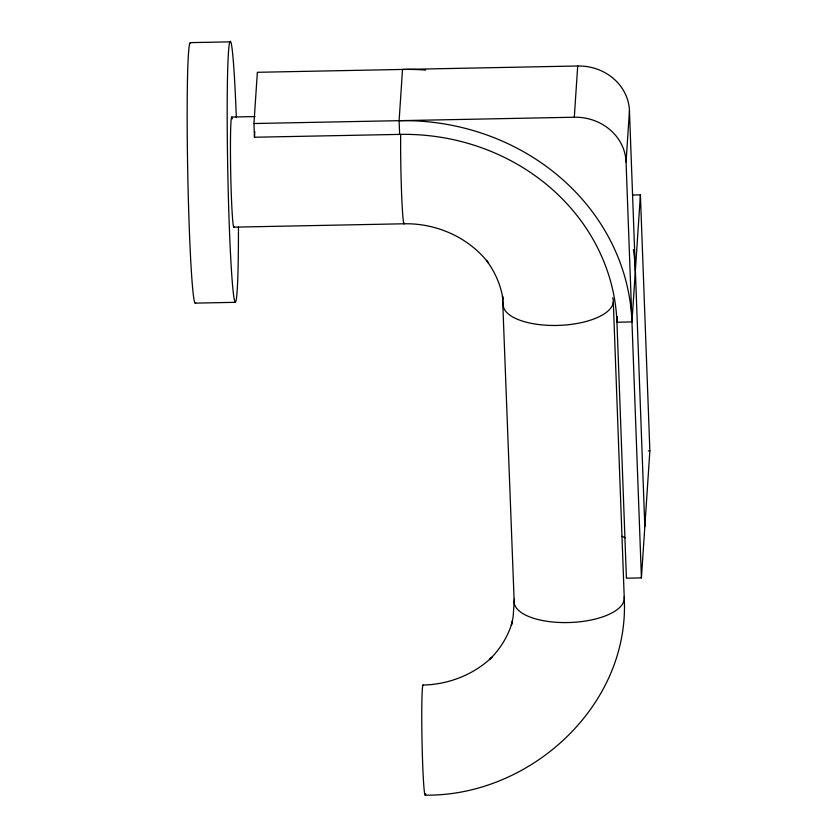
<?xml version="1.0" encoding="UTF-8"?>
<svg xmlns="http://www.w3.org/2000/svg" width="837" height="837" viewBox="0 0 837 837"><rect width="100%" height="100%" fill="white"/><g stroke="black" fill="none" stroke-linecap="round" stroke-linejoin="round"><path stroke-width="1.26" d="M632.584 195.021L640.399 194.864L631.966 321.921L616.942 322.224A210.411 191.924 3.8 0 0 399.615 134.391L254.458 137.237L253.946 123.52L257.357 72.296L577.708 65.987A50.105 45.7 3.8 0 1 629.455 110.704L644.825 526.661M254.458 137.237L254.825 131.639M399.615 134.38L399.113 120.664L402.513 69.429A225.446 205.63 3.8 0 1 425.698 70.078M617.319 316.627L616.942 322.224L626.411 578.189L641.424 577.896L626.055 161.939A50.105 45.7 3.8 0 0 574.308 117.222L577.708 65.987M626.055 161.939L629.455 110.704M641.424 577.896L649.868 450.84L640.399 194.864M422.947 685.053C448.318 684.53 473.564 674.842 491.957 657.202L489.519 659.535C500.296 649.02 508.415 635.806 512.506 621.284L511.344 625.176L513.154 616.932L514.159 601.102L502.493 296.068L503.131 300.075C501.081 285.679 495.138 271.994 486.402 260.401L488.536 263.08C468.846 237.384 436.318 223.102 404.187 223.782L233.994 227.141M425.301 795.15C529.811 796.5 629.445 705.968 624.287 598.936L613.301 301.822M190.25 42.635L230.29 41.85M231.64 117.044L255.023 116.584M253.946 123.52L574.308 117.222M195.303 303.12L235.343 302.324M648.298 450.871L649.868 450.84M238.451 227.015A130.269 5.022 88.9 0 1 231.703 274.18A130.269 5.022 88.9 0 1 227.695 69.701A130.269 5.022 88.9 0 1 236.316 117.599M195.649 302.848A130.269 5.022 88.9 0 1 187.729 171.972A130.269 5.022 88.9 0 1 190.616 43.032M404.386 223.28A55.116 2.124 88.9 0 1 401.697 196.151A55.116 2.124 88.9 0 1 400.672 134.433M234.193 226.628A55.116 2.124 88.9 0 1 230.635 168.844A55.116 2.124 88.9 0 1 232.32 118.844M612.653 297.742A55.116 22.494 -2.1 0 1 559.304 325.373A55.116 22.494 -2.1 0 1 503.539 301.958M624.193 596.917A55.116 22.494 -2.1 0 1 567.727 622.561A55.116 22.494 -2.1 0 1 514.514 599.072M425.677 793.643A55.116 2.124 88.9 0 1 422.11 745.129A55.116 2.124 88.9 0 1 423.166 685.084M399.113 120.674A225.446 205.63 3.8 0 1 631.956 321.921M633.389 249.583A225.446 205.63 3.8 0 1 635.356 270.696M621.87 536.255A25.047 10.222 -2.1 0 1 625.019 537.825"/></g></svg>
